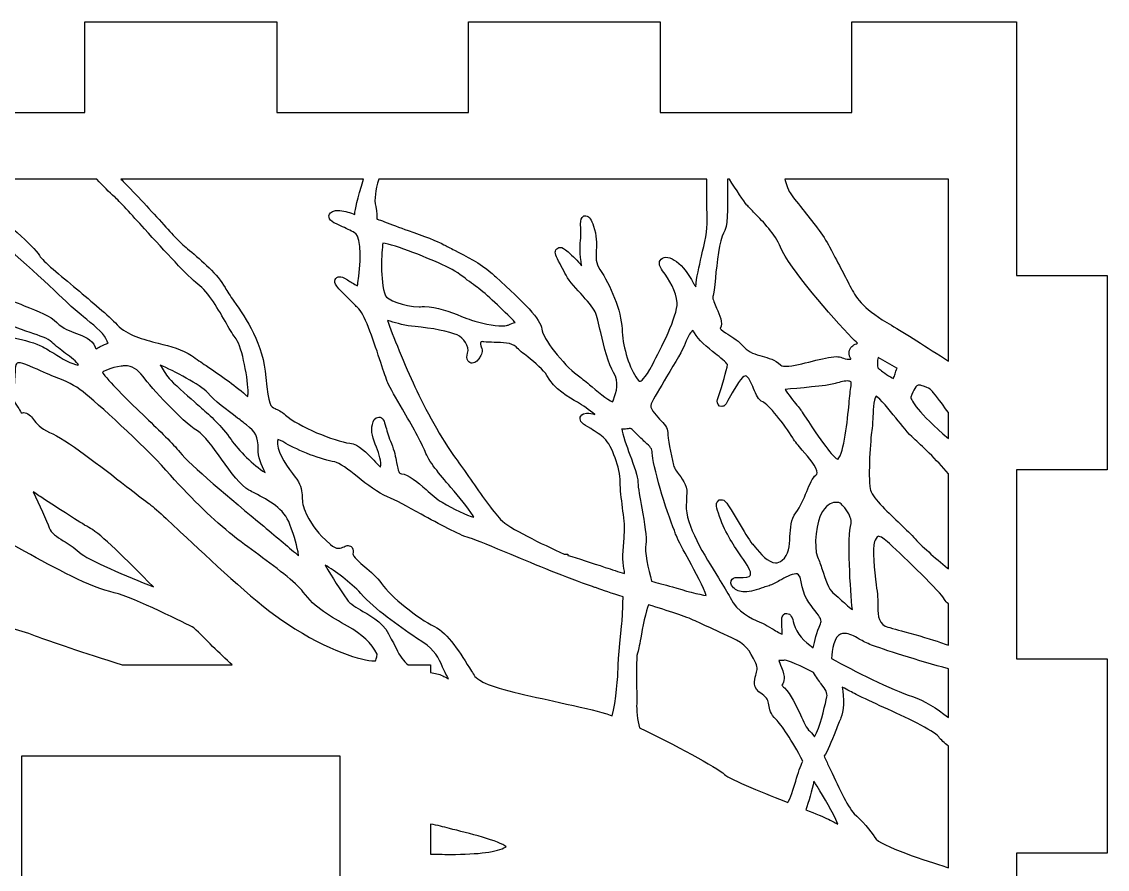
# Model space of a CAD drawing. Extents: x -11 to 868, y -1407 to -16.
# Drawn here: x 298.6 to 418.1, y -343.5 to -250.1 of the extents above; entities that cross this region are included whole.
import ezdxf

# ---------------------------------------------------------------- set-up
doc = ezdxf.new("R2010")
doc.units = 0
doc.layers.add('LAYER_1', color=7, linetype='CONTINUOUS')

msp = doc.modelspace()

# ---------------------------------------------------------------- linework, layer by layer
at = {"layer": 'LAYER_1'}
for points in [[(284.45, -260.09), (305.56, -260.09), (305.56, -250.09), (326.68, -250.09), (326.68, -260.09), (347.8, -260.09), (347.8, -250.09), (368.91, -250.09), (368.91, -260.09), (390.02, -260.09), (390.02, -250.09), (408.12, -250.09), (408.12, -278.05), (418.13, -278.05), (418.13, -299.46), (408.12, -299.46)], [(408.12, -299.46), (408.12, -320.27), (418.13, -320.27), (418.13, -341.68), (408.12, -341.68), (408.12, -362.5)], [(333.63, -330.95), (333.63, -365.95), (298.63, -365.95), (298.63, -330.95), (333.63, -330.95)]]:
    msp.add_lwpolyline(points, dxfattribs=at)
for points, knots in [([(323.49, -291.38), (323.44, -291.34), (323.36, -291.28), (323.26, -291.2), (321.93, -290.02), (320.46, -289.03), (318.91, -287.98), (318.39, -287.63), (317.85, -287.26), (317.31, -286.88), (316.3, -286.19), (315.01, -285.86), (313.63, -285.51), (311.95, -285.08), (310.22, -284.64), (309.13, -283.48), (308.14, -282.43), (306.35, -280.95), (304.63, -279.52), (302.88, -278.07), (300.9, -276.43), (300.57, -275.86), (300.24, -275.26), (299.3, -274.41), (298.11, -273.33), (296.7, -272.05), (294.95, -270.46), (294.41, -269.38), (294.2, -268.96), (294.02, -268.59), (293.64, -268.59), (293.64, -268.59), (293.29, -268.59), (293.29, -268.59), (293.29, -268.59), (293.15, -268.94), (293.15, -268.94), (292.94, -269.54), (294.33, -272.75), (295.53, -273.72), (297.1, -274.98), (302.59, -279.98), (303.71, -281.13), (304.15, -281.58), (304.76, -282.07), (305.4, -282.59), (306.4, -283.4), (307.54, -284.32), (307.87, -285), (307.96, -285.2), (308.05, -285.36), (308.13, -285.49), (308.12, -285.49), (308.11, -285.5), (308.1, -285.5), (307.89, -285.59), (307.62, -285.7), (307.25, -285.88), (307.07, -285.97), (306.92, -286.06), (306.79, -286.14), (306.76, -286.08), (306.74, -286.02), (306.71, -285.95), (306.29, -285.02), (305.45, -284.72), (304.63, -284.44), (303.91, -284.18), (303.17, -283.92), (302.49, -283.23), (301.77, -282.52), (300.43, -281.99), (298.89, -281.38), (296.81, -280.56), (294.46, -279.63), (293.68, -278.18), (291.89, -274.88), (291.47, -274.88), (291.24, -274.88), (291.24, -274.88), (290.96, -274.88), (290.96, -274.88), (290.96, -274.88), (290.79, -275.12), (290.79, -275.12), (290.62, -275.38), (290.5, -275.57), (291.9, -278.6), (293.62, -282.34), (297.05, -283.49), (299.55, -284.33), (300.6, -284.69), (301.5, -284.99), (301.91, -285.38), (302.37, -285.82), (302.91, -286.23), (303.44, -286.63), (303.96, -287.02), (304.73, -287.61), (304.85, -287.88), (304.84, -287.89), (304.82, -287.91), (304.79, -287.92), (304.13, -287.84), (303.02, -287.17), (302.13, -286.62), (301.57, -286.28), (301.05, -285.96), (300.6, -285.75), (299.76, -285.36), (298.46, -285.08), (297.07, -284.77), (295.48, -284.43), (293.67, -284.03), (292.94, -283.5), (292.67, -283.3), (292.39, -283.1), (292.11, -282.91), (290.9, -282.07), (289.76, -281.27), (288.74, -279.8), (287.17, -277.53), (286.61, -275.77), (287.1, -274.71), (287.22, -274.45), (287.34, -274.21), (287.46, -273.99), (287.68, -273.56), (287.87, -273.18), (287.96, -272.81), (288.64, -271.27), (288.97, -270.03), (289.09, -268.54), (289.11, -268.27), (289.05, -267.91), (288.92, -267.45), (288.92, -267.45), (306.89, -267.45), (306.89, -267.45), (307.56, -268.19), (308.27, -268.91), (308.82, -269.38), (309.32, -269.82), (310.69, -271.32), (312.14, -272.92), (314.37, -275.37), (316.9, -278.16), (318.01, -279), (319.18, -279.89), (320.32, -281.89), (321.16, -283.35), (321.59, -284.1), (321.93, -284.69), (322.21, -285.04), (322.9, -285.93), (323.56, -289.7), (323.53, -290.95), (323.53, -291.16), (323.51, -291.29), (323.49, -291.38)], [0, 0, 0, 0, 1, 1, 1, 2, 2, 2, 3, 3, 3, 4, 4, 4, 5, 5, 5, 6, 6, 6, 7, 7, 7, 8, 8, 8, 9, 9, 9, 10, 10, 10, 11, 11, 11, 12, 12, 12, 13, 13, 13, 14, 14, 14, 15, 15, 15, 16, 16, 16, 17, 17, 17, 18, 18, 18, 19, 19, 19, 20, 20, 20, 21, 21, 21, 22, 22, 22, 23, 23, 23, 24, 24, 24, 25, 25, 25, 26, 26, 26, 27, 27, 27, 28, 28, 28, 29, 29, 29, 30, 30, 30, 31, 31, 31, 32, 32, 32, 33, 33, 33, 34, 34, 34, 35, 35, 35, 36, 36, 36, 37, 37, 37, 38, 38, 38, 39, 39, 39, 40, 40, 40, 41, 41, 41, 42, 42, 42, 43, 43, 43, 44, 44, 44, 45, 45, 45, 46, 46, 46, 47, 47, 47, 48, 48, 48, 49, 49, 49, 50, 50, 50, 51, 51, 51, 52, 52, 52, 53, 53, 53, 53]), ([(348.39, -304.68), (347.65, -304.51), (346.11, -303.76), (344.89, -303.03), (344.35, -302.71), (343.73, -302.17), (343.13, -301.64), (342.16, -300.78), (341.23, -299.97), (340.41, -299.89), (340.15, -299.86), (340.06, -299.66), (339.88, -298.66), (339.77, -298.07), (339.63, -297.33), (339.31, -296.56), (339.02, -295.89), (338.84, -295.24), (338.71, -294.77), (338.51, -294.06), (338.39, -293.64), (337.92, -293.64), (337.45, -293.64), (337.31, -294.13), (337.22, -294.45), (337, -295.21), (337.32, -296.06), (337.66, -296.97), (337.95, -297.75), (338.25, -298.56), (338.12, -299.16), (337.91, -298.99), (337.6, -298.66), (337.36, -298.4), (336.63, -297.62), (335.72, -296.64), (334.72, -296.52), (333.05, -296.33), (329.04, -294.67), (327.66, -293.43), (327.19, -293.01), (326.79, -292.85), (326.51, -292.72), (326, -292.5), (325.76, -292.4), (325.5, -289.3), (325.19, -285.54), (323.33, -282.85), (321.97, -280.87), (321.57, -280.3), (321.23, -279.81), (321, -279.38), (320.2, -277.94), (318.39, -276.4), (317.07, -275.28), (316.55, -274.84), (316.11, -274.46), (315.87, -274.21), (315.58, -273.91), (315.09, -273.38), (314.49, -272.72), (313.22, -271.33), (311.49, -269.44), (310.02, -267.94), (309.85, -267.77), (309.69, -267.6), (309.54, -267.45), (309.54, -267.45), (336.25, -267.45), (336.25, -267.45), (335.56, -269.66), (335.31, -270.73), (335.28, -271.32), (335.22, -271.3), (335.15, -271.28), (335.1, -271.26), (334.61, -271.09), (333.99, -270.88), (333.43, -270.88), (333.33, -270.88), (333.23, -270.89), (333.14, -270.9), (332.62, -270.98), (332.47, -271.25), (332.44, -271.46), (332.37, -271.98), (332.9, -272.22), (333.94, -272.69), (334.47, -272.93), (335.07, -273.2), (335.4, -273.43), (335.99, -273.85), (335.96, -277.11), (335.63, -278.85), (335.63, -278.85), (335.58, -279.16), (335.57, -279.2), (335.41, -279.11), (335.2, -278.98), (334.98, -278.85), (334.83, -278.76), (334.67, -278.66), (334.48, -278.54), (333.98, -278.24), (333.79, -278.18), (333.62, -278.18), (333.4, -278.18), (333.2, -278.31), (333.12, -278.51), (332.95, -278.93), (333.18, -279.21), (334.9, -280.91), (335.2, -281.21), (335.5, -281.5), (335.73, -281.74), (336.44, -282.47), (337.46, -285.58), (338.14, -287.63), (338.48, -288.65), (338.75, -289.46), (338.93, -289.89), (339.19, -290.45), (339.81, -291.53), (340.53, -292.78), (341.53, -294.51), (342.66, -296.48), (343.02, -297.45), (343.4, -298.5), (344.59, -299.91), (345.86, -301.4), (346.78, -302.48), (347.72, -303.59), (348.3, -304.51), (348.34, -304.58), (348.37, -304.63), (348.39, -304.68)], [0, 0, 0, 0, 1, 1, 1, 2, 2, 2, 3, 3, 3, 4, 4, 4, 5, 5, 5, 6, 6, 6, 7, 7, 7, 8, 8, 8, 9, 9, 9, 10, 10, 10, 11, 11, 11, 12, 12, 12, 13, 13, 13, 14, 14, 14, 15, 15, 15, 16, 16, 16, 17, 17, 17, 18, 18, 18, 19, 19, 19, 20, 20, 20, 21, 21, 21, 22, 22, 22, 23, 23, 23, 24, 24, 24, 25, 25, 25, 26, 26, 26, 27, 27, 27, 28, 28, 28, 29, 29, 29, 30, 30, 30, 31, 31, 31, 32, 32, 32, 33, 33, 33, 34, 34, 34, 35, 35, 35, 36, 36, 36, 37, 37, 37, 38, 38, 38, 39, 39, 39, 40, 40, 40, 41, 41, 41, 42, 42, 42, 43, 43, 43, 44, 44, 44, 45, 45, 45, 45]), ([(363.67, -291.97), (363.14, -291.78), (361.84, -290.69), (361.11, -290.08), (360.61, -289.67), (360.15, -289.28), (359.76, -289), (358.26, -287.9), (355.93, -284.89), (355.86, -283.96), (355.78, -282.88), (353.94, -281.04), (350.8, -278.21), (350.6, -278.03), (350.42, -277.87), (350.27, -277.73), (349.17, -276.73), (347.48, -275.88), (346.25, -275.26), (345.78, -275.02), (345.37, -274.82), (345.1, -274.66), (344.42, -274.26), (342.82, -273.69), (341.14, -273.09), (340.22, -272.76), (339.27, -272.42), (338.55, -272.13), (338.21, -272), (337.97, -271.91), (337.79, -271.85), (337.76, -271.84), (337.73, -271.83), (337.71, -271.82), (337.73, -271.56), (337.74, -271.15), (337.58, -270.46), (337.39, -269.63), (337.56, -268.65), (337.91, -267.45), (337.91, -267.45), (374.03, -267.45), (374.03, -267.45), (374.05, -268.33), (374.05, -269.18), (374.05, -269.95), (374.05, -270.77), (374.06, -271.47), (374.08, -271.94), (374.13, -273), (373.79, -274.49), (373.45, -275.92), (373.18, -277.07), (372.91, -278.25), (372.81, -279.3), (372.73, -279.17), (372.65, -279.03), (372.58, -278.92), (372.26, -278.35), (371.9, -277.71), (371.47, -277.23), (370.81, -276.49), (370.07, -276.03), (369.54, -276.03), (369.25, -276.03), (369.01, -276.17), (368.89, -276.4), (368.74, -276.71), (368.83, -277.09), (369.16, -277.53), (369.91, -278.54), (370.69, -279.75), (370.76, -281.06), (370.85, -282.51), (368.91, -286.22), (368.08, -287.81), (367.17, -289.56), (366.78, -289.7), (366.68, -289.7), (366.62, -289.7), (366.45, -289.6), (366.21, -289.21), (365.41, -287.97), (364.75, -285.66), (364.7, -283.94), (364.64, -281.99), (363.39, -279.03), (362.26, -277.39), (361.79, -276.71), (361.82, -276.07), (361.86, -275.27), (361.9, -274.51), (361.94, -273.65), (361.56, -272.61), (361.31, -271.94), (361.15, -271.49), (360.71, -271.49), (360.71, -271.49), (360.49, -271.49), (360.49, -271.49), (360.49, -271.49), (360.33, -271.65), (360.33, -271.65), (360.12, -271.87), (360.13, -272.16), (360.16, -272.87), (360.18, -273.24), (360.2, -273.69), (360.16, -273.93), (360.06, -274.55), (360.05, -275.77), (360.25, -276.97), (359.8, -276.46), (359.27, -275.87), (358.78, -275.45), (358.34, -275.08), (358.13, -274.96), (357.9, -274.96), (357.7, -274.96), (357.53, -275.06), (357.43, -275.23), (357.23, -275.57), (357.42, -275.92), (357.88, -276.77), (358.06, -277.1), (358.27, -277.47), (358.41, -277.78), (358.69, -278.43), (359.4, -279.22), (360.16, -280.05), (360.82, -280.79), (361.52, -281.56), (361.74, -282.05), (361.92, -282.46), (362.13, -283.37), (362.36, -284.33), (362.74, -285.95), (363.18, -287.8), (363.78, -288.75), (364.44, -289.82), (364.08, -290.84), (363.75, -291.73), (363.72, -291.81), (363.7, -291.89), (363.67, -291.97)], [0, 0, 0, 0, 1, 1, 1, 2, 2, 2, 3, 3, 3, 4, 4, 4, 5, 5, 5, 6, 6, 6, 7, 7, 7, 8, 8, 8, 9, 9, 9, 10, 10, 10, 11, 11, 11, 12, 12, 12, 13, 13, 13, 14, 14, 14, 15, 15, 15, 16, 16, 16, 17, 17, 17, 18, 18, 18, 19, 19, 19, 20, 20, 20, 21, 21, 21, 22, 22, 22, 23, 23, 23, 24, 24, 24, 25, 25, 25, 26, 26, 26, 27, 27, 27, 28, 28, 28, 29, 29, 29, 30, 30, 30, 31, 31, 31, 32, 32, 32, 33, 33, 33, 34, 34, 34, 35, 35, 35, 36, 36, 36, 37, 37, 37, 38, 38, 38, 39, 39, 39, 40, 40, 40, 41, 41, 41, 42, 42, 42, 43, 43, 43, 44, 44, 44, 45, 45, 45, 46, 46, 46, 47, 47, 47, 48, 48, 48, 48]), ([(382.78, -288.04), (382.33, -288.04), (382.18, -287.94), (382.14, -287.9), (381.55, -287.33), (380.83, -287.13), (380.13, -286.94), (379.39, -286.74), (378.7, -286.55), (378.15, -285.94), (377.6, -285.3), (376.91, -284.87), (376.35, -284.52), (376.03, -284.32), (375.56, -284.02), (375.51, -283.88), (375.84, -283.24), (375.47, -282.43), (375.11, -281.64), (374.92, -281.22), (374.64, -280.59), (374.71, -280.38), (374.8, -280.06), (374.87, -279.42), (374.98, -278.32), (375.14, -276.73), (375.41, -274.07), (375.88, -273.39), (376.35, -272.7), (376.35, -270.9), (376.31, -268.23), (376.3, -267.96), (376.3, -267.7), (376.3, -267.45), (376.3, -267.45), (376.53, -267.45), (376.53, -267.45), (377.25, -268.58), (378.12, -269.9), (378.45, -270.29), (378.67, -270.55), (378.96, -270.85), (379.3, -271.19), (380.25, -272.15), (381.55, -273.47), (382.15, -274.93), (383.08, -277.21), (387.93, -282.74), (390, -284.91), (390.2, -285.12), (390.42, -285.32), (390.63, -285.51), (390.3, -285.65), (389.88, -285.84), (389.74, -286.27), (389.64, -286.54), (389.68, -286.84), (389.86, -287.16), (389.88, -287.2), (389.89, -287.23), (389.9, -287.25), (389.86, -287.26), (389.8, -287.27), (389.72, -287.27), (389.4, -287.27), (389.07, -287.18), (388.94, -287.12), (388.76, -287.03), (388.54, -286.99), (388.27, -286.99), (387.61, -286.99), (386.67, -287.23), (385.67, -287.49), (384.62, -287.76), (383.54, -288.04), (382.78, -288.04)], [0, 0, 0, 0, 1, 1, 1, 2, 2, 2, 3, 3, 3, 4, 4, 4, 5, 5, 5, 6, 6, 6, 7, 7, 7, 8, 8, 8, 9, 9, 9, 10, 10, 10, 11, 11, 11, 12, 12, 12, 13, 13, 13, 14, 14, 14, 15, 15, 15, 16, 16, 16, 17, 17, 17, 18, 18, 18, 19, 19, 19, 20, 20, 20, 21, 21, 21, 22, 22, 22, 23, 23, 23, 24, 24, 24, 25, 25, 25, 25]), ([(400.63, -287.48), (398.29, -285.97), (395.77, -284.35), (394.36, -283.54), (391.45, -281.88), (390.51, -280.6), (389.93, -279.46), (389.22, -278.06), (388.71, -277.08), (387.56, -274.91), (386.86, -273.58), (385.61, -272.02), (384.6, -270.77), (383.94, -269.94), (383.37, -269.23), (383.1, -268.78), (383.01, -268.62), (382.85, -268.15), (382.7, -267.68), (382.67, -267.61), (382.64, -267.53), (382.62, -267.45), (382.62, -267.45), (400.63, -267.45), (400.63, -267.45), (400.63, -267.45), (400.63, -287.48), (400.63, -287.48)], [0, 0, 0, 0, 1, 1, 1, 2, 2, 2, 3, 3, 3, 4, 4, 4, 5, 5, 5, 6, 6, 6, 7, 7, 7, 8, 8, 8, 9, 9, 9, 9]), ([(351.52, -283.6), (350.56, -283.6), (349.09, -283.27), (348.13, -282.96), (347.82, -282.86), (347.43, -282.71), (347.01, -282.55), (345.78, -282.07), (344.24, -281.47), (342.97, -281.47), (342.87, -281.47), (342.77, -281.47), (342.68, -281.48), (342.58, -281.49), (342.48, -281.49), (342.38, -281.49), (340.67, -281.49), (338.78, -280.66), (338.65, -280.29), (338.04, -278.56), (338.2, -275.45), (338.38, -274.48), (339.59, -274.61), (343.69, -276.27), (345.28, -277.02), (346.31, -277.5), (347, -278.04), (347.67, -278.55), (347.98, -278.79), (348.27, -279.01), (348.58, -279.22), (349.43, -279.8), (351.25, -281.51), (352.68, -282.94), (352.8, -283.06), (352.89, -283.16), (352.95, -283.24), (352.95, -283.24), (352.95, -283.24), (352.94, -283.24), (352.72, -283.29), (352.44, -283.36), (352.17, -283.51), (352.11, -283.53), (351.94, -283.6), (351.52, -283.6), (351.52, -283.6), (351.52, -283.6), (351.52, -283.6)], [0, 0, 0, 0, 1, 1, 1, 2, 2, 2, 3, 3, 3, 4, 4, 4, 5, 5, 5, 6, 6, 6, 7, 7, 7, 8, 8, 8, 9, 9, 9, 10, 10, 10, 11, 11, 11, 12, 12, 12, 13, 13, 13, 14, 14, 14, 15, 15, 15, 16, 16, 16, 16]), ([(364.98, -310.89), (364.31, -310.68), (363.58, -310.44), (362.85, -310.2), (361.36, -309.71), (359.82, -309.21), (358.78, -308.89), (358.76, -308.89), (358.74, -308.88), (358.72, -308.88), (358.72, -308.88), (358.72, -308.76), (358.72, -308.76), (358.72, -308.76), (358.33, -308.75), (358.33, -308.75), (355.88, -307.61), (352.27, -305.92), (351.33, -304.92), (350.48, -304.02), (349.18, -302.15), (348.02, -300.5), (347.41, -299.63), (346.84, -298.81), (346.36, -298.16), (344.85, -296.13), (342.99, -292.67), (341.9, -290.32), (340.86, -288.06), (339.36, -284.45), (338.87, -283.01), (338.98, -283.04), (339.08, -283.07), (339.18, -283.1), (339.9, -283.31), (340.9, -283.6), (341.92, -283.68), (343.72, -283.83), (345.75, -284.23), (346.54, -284.6), (347.28, -284.94), (347.93, -285.81), (347.7, -286.61), (347.62, -286.9), (347.56, -287.23), (347.75, -287.48), (347.86, -287.63), (348.03, -287.71), (348.21, -287.71), (348.6, -287.71), (348.9, -287.32), (349.04, -287.09), (349.19, -286.84), (349.42, -286.36), (349.2, -285.92), (349.12, -285.75), (349.1, -285.5), (349.17, -285.39), (349.18, -285.38), (349.2, -285.34), (349.33, -285.34), (349.37, -285.34), (349.42, -285.34), (349.47, -285.35), (349.8, -285.41), (350.2, -285.41), (350.63, -285.42), (351.5, -285.43), (352.57, -285.45), (353.03, -285.92), (353.36, -286.26), (353.82, -286.63), (354.32, -287.02), (355.15, -287.69), (356.09, -288.44), (356.41, -289.07), (357.17, -290.54), (358.94, -291.54), (359.8, -292.02), (360.35, -292.33), (361.11, -292.87), (361.71, -293.35), (361.42, -293.27), (361.13, -293.22), (360.85, -293.22), (360.85, -293.22), (360.78, -293.22), (360.78, -293.22), (360.29, -293.24), (360.15, -293.51), (360.11, -293.66), (359.98, -294.14), (360.38, -294.38), (361.25, -294.92), (361.76, -295.24), (362.4, -295.63), (362.76, -295.99), (363.6, -296.81), (364.49, -299.28), (364.5, -300.79), (364.5, -301.62), (364.63, -302.64), (364.76, -303.63), (364.89, -304.67), (365.01, -305.64), (364.97, -306.23), (364.96, -306.45), (364.94, -306.7), (364.92, -306.96), (364.82, -308.2), (364.7, -309.62), (364.91, -310.34), (364.97, -310.55), (364.98, -310.74), (364.98, -310.89)], [0, 0, 0, 0, 1, 1, 1, 2, 2, 2, 3, 3, 3, 4, 4, 4, 5, 5, 5, 6, 6, 6, 7, 7, 7, 8, 8, 8, 9, 9, 9, 10, 10, 10, 11, 11, 11, 12, 12, 12, 13, 13, 13, 14, 14, 14, 15, 15, 15, 16, 16, 16, 17, 17, 17, 18, 18, 18, 19, 19, 19, 20, 20, 20, 21, 21, 21, 22, 22, 22, 23, 23, 23, 24, 24, 24, 25, 25, 25, 26, 26, 26, 27, 27, 27, 28, 28, 28, 29, 29, 29, 30, 30, 30, 31, 31, 31, 32, 32, 32, 33, 33, 33, 34, 34, 34, 35, 35, 35, 36, 36, 36, 37, 37, 37, 38, 38, 38, 38]), ([(385.76, -319.05), (384.72, -318.34), (383.97, -317.56), (383.63, -316.41), (383.44, -315.76), (383.3, -315.29), (382.84, -315.29), (382.84, -315.29), (382.63, -315.29), (382.63, -315.29), (382.63, -315.29), (382.46, -315.45), (382.46, -315.45), (382.25, -315.68), (382.26, -315.98), (382.32, -317.1), (382.33, -317.26), (382.33, -317.42), (382.34, -317.57), (382.02, -317.44), (381.51, -317.13), (381.2, -316.94), (380.85, -316.73), (380.52, -316.53), (380.24, -316.4), (380.13, -316.35), (380.01, -316.29), (379.87, -316.23), (378.89, -315.81), (377.42, -315.16), (376.6, -313.53), (376.33, -312.99), (375.86, -312.23), (375.31, -311.35), (373.84, -308.99), (371.62, -305.42), (371.78, -303.36), (371.82, -302.81), (371.82, -302.53), (371.8, -302.37), (372.03, -301.41), (371.45, -300.63), (370.98, -300), (370.71, -299.63), (370.45, -299.28), (370.37, -298.95), (370.05, -297.64), (369.72, -295.93), (369.73, -295.34), (369.74, -294.85), (369.34, -294.41), (368.84, -293.87), (368.33, -293.31), (367.7, -292.63), (367.9, -292.2), (368.14, -291.68), (368.89, -290.42), (369.61, -289.21), (370.55, -287.63), (371.44, -286.14), (371.65, -285.56), (371.98, -284.66), (372.35, -284.19), (372.5, -284.11), (372.53, -284.14), (372.59, -284.21), (372.68, -284.37), (373.08, -285.17), (374.1, -285.97), (375, -286.68), (375.48, -287.06), (376.19, -287.63), (376.33, -287.87), (376.18, -288.57), (375.78, -290.03), (375.29, -291.48), (375.19, -291.8), (375.11, -292.03), (375.28, -292.26), (375.28, -292.26), (375.43, -292.46), (375.43, -292.46), (375.43, -292.46), (375.69, -292.47), (375.69, -292.47), (376.01, -292.47), (376.09, -292.33), (376.51, -291.56), (376.82, -291.01), (377.75, -289.33), (378.12, -289.16), (378.19, -289.13), (378.25, -289.11), (378.29, -289.11), (378.61, -289.11), (378.96, -289.97), (379.17, -290.49), (379.46, -291.19), (379.71, -291.8), (380.21, -291.97), (380.73, -292.15), (382.64, -294.53), (383.5, -295.95), (383.73, -296.33), (384.13, -296.8), (384.55, -297.29), (385.26, -298.1), (386.22, -299.21), (386.17, -299.8), (386.17, -299.89), (386.13, -299.96), (386.05, -300.03), (385.65, -300.37), (385.38, -301.03), (385.04, -301.86), (384.71, -302.64), (384.35, -303.52), (383.85, -304.18), (383.29, -304.92), (383.24, -305.88), (383.19, -306.81), (383.14, -307.85), (383.09, -308.83), (382.35, -309.41), (382.1, -309.61), (381.85, -309.71), (381.6, -309.71), (380.8, -309.71), (379.94, -308.69), (379.32, -307.94), (379.21, -307.81), (379.11, -307.69), (379.01, -307.58), (378.7, -307.21), (378.06, -306.12), (377.49, -305.16), (376.19, -302.95), (376.03, -302.75), (375.63, -302.75), (375.63, -302.75), (375.38, -302.75), (375.38, -302.75), (375.38, -302.75), (375.2, -302.97), (375.2, -302.97), (375.02, -303.23), (375.06, -303.52), (375.44, -304.6), (376.11, -306.51), (377.11, -307.97), (377.85, -309.03), (378.45, -309.9), (378.98, -310.66), (378.84, -311.02), (378.8, -311.12), (378.72, -311.33), (378.05, -311.33), (377.92, -311.33), (377.79, -311.33), (377.68, -311.32), (377.57, -311.31), (377.48, -311.31), (377.4, -311.31), (377.05, -311.31), (376.83, -311.43), (376.73, -311.67), (376.57, -312.04), (376.87, -312.34), (376.96, -312.44), (377.26, -312.74), (377.67, -312.9), (378.19, -312.9), (378.85, -312.9), (379.58, -312.65), (380.29, -312.41), (380.49, -312.34), (380.7, -312.27), (380.89, -312.22), (381.23, -312.11), (381.63, -311.89), (382.05, -311.66), (382.64, -311.33), (383.37, -310.92), (383.84, -310.92), (383.99, -310.92), (384.31, -310.92), (384.42, -311.8), (384.62, -313.32), (385.39, -314.29), (385.96, -315), (386.54, -315.74), (386.73, -316.04), (386.55, -316.44), (386.13, -317.35), (385.89, -318.36), (385.76, -319.05)], [0, 0, 0, 0, 1, 1, 1, 2, 2, 2, 3, 3, 3, 4, 4, 4, 5, 5, 5, 6, 6, 6, 7, 7, 7, 8, 8, 8, 9, 9, 9, 10, 10, 10, 11, 11, 11, 12, 12, 12, 13, 13, 13, 14, 14, 14, 15, 15, 15, 16, 16, 16, 17, 17, 17, 18, 18, 18, 19, 19, 19, 20, 20, 20, 21, 21, 21, 22, 22, 22, 23, 23, 23, 24, 24, 24, 25, 25, 25, 26, 26, 26, 27, 27, 27, 28, 28, 28, 29, 29, 29, 30, 30, 30, 31, 31, 31, 32, 32, 32, 33, 33, 33, 34, 34, 34, 35, 35, 35, 36, 36, 36, 37, 37, 37, 38, 38, 38, 39, 39, 39, 40, 40, 40, 41, 41, 41, 42, 42, 42, 43, 43, 43, 44, 44, 44, 45, 45, 45, 46, 46, 46, 47, 47, 47, 48, 48, 48, 49, 49, 49, 50, 50, 50, 51, 51, 51, 52, 52, 52, 53, 53, 53, 54, 54, 54, 55, 55, 55, 56, 56, 56, 57, 57, 57, 58, 58, 58, 59, 59, 59, 60, 60, 60, 61, 61, 61, 62, 62, 62, 63, 63, 63, 64, 64, 64, 65, 65, 65, 65]), ([(337.43, -320.51), (336.13, -320.51), (332.37, -319.41), (327.86, -316.44), (324.64, -314.33), (320.1, -310.06), (316.78, -306.94), (314.84, -305.12), (313.31, -303.68), (312.5, -303.09), (311.94, -302.68), (311.11, -302.03), (310.15, -301.29), (307.34, -299.09), (303.49, -296.09), (301.68, -295.33), (300.65, -294.89), (300.23, -294.34), (299.89, -293.9), (299.61, -293.54), (299.32, -293.16), (298.8, -293.16), (298.72, -293.16), (298.64, -293.17), (298.56, -293.19), (298.45, -292.96), (298.31, -292.76), (298.17, -292.55), (297.78, -291.98), (297.45, -291.49), (297.65, -290.74), (297.8, -290.17), (297.83, -289.57), (297.85, -289.04), (297.9, -287.83), (297.99, -287.66), (298.3, -287.66), (298.49, -287.66), (298.85, -287.72), (299.52, -288.03), (300.61, -288.54), (301.5, -288.91), (302.22, -289.2), (303.6, -289.77), (304.43, -290.11), (305.36, -290.86), (306.87, -292.09), (311.95, -296.63), (314.49, -299.49), (317.09, -302.41), (319.31, -304.6), (321.48, -306.39), (322.21, -306.99), (323.23, -307.74), (324.31, -308.54), (326.44, -310.11), (328.85, -311.89), (329.6, -312.92), (330.85, -314.64), (332.7, -315.68), (334.49, -316.68), (336.1, -317.59), (337.13, -318.56), (337.73, -319.75), (337.68, -320.25), (337.61, -320.44), (337.57, -320.51), (337.54, -320.51), (337.49, -320.51), (337.43, -320.51), (337.43, -320.51), (337.43, -320.51), (337.43, -320.51)], [0, 0, 0, 0, 1, 1, 1, 2, 2, 2, 3, 3, 3, 4, 4, 4, 5, 5, 5, 6, 6, 6, 7, 7, 7, 8, 8, 8, 9, 9, 9, 10, 10, 10, 11, 11, 11, 12, 12, 12, 13, 13, 13, 14, 14, 14, 15, 15, 15, 16, 16, 16, 17, 17, 17, 18, 18, 18, 19, 19, 19, 20, 20, 20, 21, 21, 21, 22, 22, 22, 23, 23, 23, 24, 24, 24, 24]), ([(329.1, -308.93), (328.18, -308.12), (326.79, -306.96), (325.25, -305.68), (321.63, -302.66), (317.13, -298.92), (316.01, -297.5), (315.28, -296.59), (313.82, -295.19), (312.28, -293.71), (310.43, -291.93), (308.52, -290.09), (307.58, -288.85), (307.55, -288.82), (307.54, -288.8), (307.53, -288.79), (307.53, -288.79), (307.51, -288.75), (307.51, -288.75), (307.59, -288.59), (308.37, -288.22), (309.57, -288.04), (309.72, -288.01), (309.87, -288), (310, -288), (310.75, -288), (311.34, -288.36), (311.98, -289.19), (312.92, -290.4), (316.18, -294.08), (317.95, -295.17), (318.71, -295.64), (319.68, -296.99), (320.62, -298.3), (321.69, -299.79), (322.69, -301.19), (323.62, -301.7), (323.83, -301.81), (324.06, -301.93), (324.28, -302.04), (325.8, -302.83), (327.51, -303.72), (328.13, -305.48), (328.67, -306.98), (328.92, -307.77), (329.1, -308.93)], [0, 0, 0, 0, 1, 1, 1, 2, 2, 2, 3, 3, 3, 4, 4, 4, 5, 5, 5, 6, 6, 6, 7, 7, 7, 8, 8, 8, 9, 9, 9, 10, 10, 10, 11, 11, 11, 12, 12, 12, 13, 13, 13, 14, 14, 14, 15, 15, 15, 15]), ([(325.4, -299.75), (324.11, -298.94), (322.49, -297.32), (321.66, -296.13), (320.59, -294.59), (319.34, -293.48), (318.42, -292.66), (318.42, -292.66), (318.34, -292.59), (318.34, -292.59), (318.14, -292.41), (317.9, -292.2), (317.63, -291.97), (316.69, -291.15), (315.28, -289.92), (314.85, -289.39), (314.47, -288.92), (314.09, -288.34), (313.86, -287.92), (315.31, -288.53), (318.32, -290.1), (319.09, -290.98), (319.8, -291.82), (321.22, -292.89), (322.37, -293.75), (322.75, -294.04), (323.1, -294.31), (323.37, -294.52), (324.3, -295.27), (324.68, -295.8), (324.63, -297.16), (324.59, -298.01), (325.04, -298.98), (325.4, -299.75)], [0, 0, 0, 0, 1, 1, 1, 2, 2, 2, 3, 3, 3, 4, 4, 4, 5, 5, 5, 6, 6, 6, 7, 7, 7, 8, 8, 8, 9, 9, 9, 10, 10, 10, 11, 11, 11, 11]), ([(394.59, -289.38), (394.23, -289.3), (393.41, -288.66), (393.14, -288.44), (393.02, -288.35), (392.93, -288.28), (392.86, -288.22), (392.78, -288.01), (392.81, -287.44), (392.89, -287.1), (393.57, -287.5), (394.28, -287.88), (394.96, -288.26), (394.97, -288.26), (394.97, -288.26), (394.98, -288.27), (394.88, -288.47), (394.82, -288.69), (394.77, -288.87), (394.71, -289.05), (394.66, -289.24), (394.59, -289.38)], [0, 0, 0, 0, 1, 1, 1, 2, 2, 2, 3, 3, 3, 4, 4, 4, 5, 5, 5, 6, 6, 6, 7, 7, 7, 7]), ([(321.79, -320.95), (321.79, -320.95), (309.66, -320.95), (309.66, -320.95), (305.41, -319.57), (301.73, -318.36), (300.1, -317.74), (296.05, -316.21), (292.58, -315.98), (290.87, -315.98), (290, -315.98), (289.21, -316.04), (288.51, -316.14), (288.36, -316.17), (288.16, -316.18), (287.92, -316.18), (284.88, -316.18), (276.48, -314.17), (272.42, -312.46), (270.5, -311.66), (266.75, -310.55), (262.78, -309.37), (258.96, -308.24), (255.01, -307.07), (252.63, -306.15), (252.76, -305.06), (252.7, -303.71), (252.6, -302.75), (252.45, -301.35), (251.58, -299.21), (250.95, -297.65), (250.95, -297.65), (250.9, -297.52), (250.9, -297.52), (250.72, -297.08), (250.47, -296.55), (250.21, -296), (249.78, -295.09), (248.98, -293.4), (249.06, -292.97), (249.49, -292.47), (252.31, -290.93), (253.29, -290.74), (253.7, -290.67), (254.22, -290.45), (254.82, -290.2), (255.69, -289.83), (256.67, -289.42), (257.42, -289.42), (257.5, -289.42), (257.57, -289.42), (257.64, -289.43), (257.64, -289.43), (257.68, -289.46), (257.68, -289.46), (257.68, -289.46), (257.8, -289.47), (257.8, -289.47), (258.52, -289.67), (259.34, -289.84), (260.18, -289.96), (263.94, -290.46), (266.17, -291.1), (268.1, -292.24), (270.45, -293.61), (279.66, -298.77), (283.91, -300.75), (288.28, -302.78), (295.72, -306.62), (298.96, -308.45), (302.18, -310.26), (306.19, -312.41), (308.8, -313.01), (311.04, -313.53), (316.83, -316.48), (317.57, -316.86), (318.86, -318.16), (320.37, -319.65), (321.79, -320.95)], [0, 0, 0, 0, 1, 1, 1, 2, 2, 2, 3, 3, 3, 4, 4, 4, 5, 5, 5, 6, 6, 6, 7, 7, 7, 8, 8, 8, 9, 9, 9, 10, 10, 10, 11, 11, 11, 12, 12, 12, 13, 13, 13, 14, 14, 14, 15, 15, 15, 16, 16, 16, 17, 17, 17, 18, 18, 18, 19, 19, 19, 20, 20, 20, 21, 21, 21, 22, 22, 22, 23, 23, 23, 24, 24, 24, 25, 25, 25, 26, 26, 26, 26]), ([(388.46, -298.31), (388.07, -298.12), (387.11, -297.09), (384.8, -293.51), (384.6, -293.19), (384.45, -292.97), (384.38, -292.87), (384.29, -292.74), (384.14, -292.55), (383.94, -292.32), (383.63, -291.95), (382.89, -291.06), (382.68, -290.6), (383.89, -290.5), (387.41, -290.19), (388.01, -290), (388.01, -290), (388.15, -289.96), (388.15, -289.96), (388.46, -289.86), (389.05, -289.67), (389.5, -289.67), (389.69, -289.67), (389.84, -289.7), (389.89, -289.76), (389.91, -289.78), (389.97, -289.89), (389.92, -290.2), (389.84, -290.67), (389.77, -291.37), (389.69, -292.18), (389.52, -293.96), (389.17, -297.59), (388.46, -298.31)], [0, 0, 0, 0, 1, 1, 1, 2, 2, 2, 3, 3, 3, 4, 4, 4, 5, 5, 5, 6, 6, 6, 7, 7, 7, 8, 8, 8, 9, 9, 9, 10, 10, 10, 11, 11, 11, 11]), ([(400.63, -296.02), (397.31, -293.14), (396.48, -291.79), (396.51, -291.47), (396.75, -290.64), (397.09, -290.12), (397.41, -290.12), (397.46, -290.12), (397.51, -290.13), (397.56, -290.15), (397.56, -290.15), (397.62, -290.17), (397.62, -290.17), (398.18, -290.35), (398.43, -290.44), (398.61, -290.57), (398.61, -290.57), (398.63, -290.59), (398.65, -290.6), (398.72, -290.66), (398.82, -290.77), (398.97, -290.95), (399.62, -291.73), (400.13, -292.45), (400.63, -293.15), (400.63, -293.15), (400.63, -296.02), (400.63, -296.02)], [0, 0, 0, 0, 1, 1, 1, 2, 2, 2, 3, 3, 3, 4, 4, 4, 5, 5, 5, 6, 6, 6, 7, 7, 7, 8, 8, 8, 9, 9, 9, 9]), ([(400.54, -310.3), (399.17, -309.14), (397.62, -307.82), (396.81, -306.9), (396.37, -306.4), (395.75, -305.82), (395.1, -305.2), (393.85, -304.01), (392.14, -302.39), (392.01, -301.55), (391.79, -300.13), (392.04, -296.01), (392.21, -295.14), (392.27, -294.82), (392.29, -294.37), (392.31, -293.84), (392.33, -293.23), (392.39, -291.66), (392.67, -291.36), (393.08, -291.52), (394.17, -292.89), (394.83, -293.72), (395.51, -294.58), (396.23, -295.48), (396.82, -296.01), (397.59, -296.69), (399.35, -298.35), (400.63, -299.91), (400.63, -299.91), (400.63, -310.37), (400.63, -310.37), (400.6, -310.35), (400.57, -310.32), (400.54, -310.3)], [0, 0, 0, 0, 1, 1, 1, 2, 2, 2, 3, 3, 3, 4, 4, 4, 5, 5, 5, 6, 6, 6, 7, 7, 7, 8, 8, 8, 9, 9, 9, 10, 10, 10, 11, 11, 11, 11]), ([(373.98, -313.3), (373.21, -313.22), (371.57, -312.75), (370.24, -312.36), (369.37, -312.11), (368.54, -311.87), (367.96, -311.74), (367.6, -310.42), (367.17, -308.37), (367.31, -307.67), (367.46, -306.92), (367.17, -305.35), (366.87, -303.68), (366.67, -302.58), (366.46, -301.43), (366.45, -300.84), (366.45, -300.18), (366.04, -299.07), (365.56, -297.79), (365.23, -296.91), (364.71, -295.51), (364.68, -294.96), (364.75, -294.97), (364.82, -294.97), (364.88, -294.97), (365.15, -294.97), (365.35, -294.94), (365.49, -294.92), (365.55, -294.91), (365.6, -294.9), (365.65, -294.9), (365.71, -294.91), (365.85, -295), (366.29, -295.48), (366.64, -295.86), (366.96, -296.15), (367.22, -296.39), (367.83, -296.94), (368.03, -297.13), (368.03, -297.6), (368.03, -298.75), (369.56, -304.05), (370.48, -306.15), (370.52, -306.33), (370.58, -306.51), (370.65, -306.67), (370.91, -307.31), (371.48, -308.36), (372.08, -309.46), (372.72, -310.64), (373.74, -312.51), (373.98, -313.3)], [0, 0, 0, 0, 1, 1, 1, 2, 2, 2, 3, 3, 3, 4, 4, 4, 5, 5, 5, 6, 6, 6, 7, 7, 7, 8, 8, 8, 9, 9, 9, 10, 10, 10, 11, 11, 11, 12, 12, 12, 13, 13, 13, 14, 14, 14, 15, 15, 15, 16, 16, 16, 17, 17, 17, 17]), ([(363.6, -326.55), (363.32, -326.45), (363.09, -326.36), (362.89, -326.3), (361.87, -325.98), (359.99, -325.56), (357.8, -325.08), (354.56, -324.37), (350.53, -323.49), (349.39, -322.84), (349.16, -322.72), (348.91, -322.55), (348.65, -322.35), (348.65, -322.35), (348.5, -322.24), (348.5, -322.24), (348.38, -322.04), (348.26, -321.84), (348.13, -321.64), (346.91, -319.67), (345.53, -317.43), (344.05, -316.72), (342.23, -315.85), (339.23, -313.42), (338.22, -311.99), (337.72, -311.29), (337.01, -310.67), (336.38, -310.14), (335.84, -309.68), (335.03, -308.98), (335.08, -308.7), (335.11, -308.54), (335.17, -308.24), (334.98, -308.01), (334.88, -307.88), (334.72, -307.8), (334.54, -307.8), (334.39, -307.8), (334.25, -307.86), (334.11, -307.93), (333.94, -308.01), (333.74, -308.1), (333.5, -308.1), (333.21, -308.1), (332.91, -307.96), (332.59, -307.67), (331.09, -306.31), (330.79, -305.93), (329.93, -304.29), (329.54, -303.53), (329.51, -302.98), (329.49, -302.45), (329.46, -301.84), (329.43, -301.22), (328.89, -300.5), (328.89, -300.5), (328.73, -300.28), (328.73, -300.28), (327.92, -299.21), (326.82, -297.74), (326.78, -296.65), (326.76, -296.35), (326.79, -296.19), (326.81, -296.12), (326.93, -296.14), (327.18, -296.23), (327.69, -296.54), (328.96, -297.31), (331.75, -298.42), (333.07, -298.58), (333.55, -298.64), (334.61, -299.47), (335.55, -300.21), (336.67, -301.1), (337.83, -302.01), (338.88, -302.43), (339.71, -302.76), (341.1, -303.53), (342.57, -304.34), (344.59, -305.45), (346.67, -306.6), (347.89, -306.96), (348.74, -307.21), (350.48, -307.94), (352.49, -308.79), (355.19, -309.93), (358.56, -311.34), (361.45, -312.31), (361.45, -312.31), (361.46, -312.31), (361.46, -312.31), (361.46, -312.31), (361.53, -312.34), (361.53, -312.34), (361.64, -312.38), (361.76, -312.43), (361.88, -312.47), (362.6, -312.74), (363.53, -313.05), (364.81, -313.46), (364.76, -315.4), (364.71, -316.17), (364.68, -316.47), (364.67, -316.52), (364.24, -320.47), (364.26, -321.41), (364.28, -321.94), (364.05, -325.06), (363.6, -326.55)], [0, 0, 0, 0, 1, 1, 1, 2, 2, 2, 3, 3, 3, 4, 4, 4, 5, 5, 5, 6, 6, 6, 7, 7, 7, 8, 8, 8, 9, 9, 9, 10, 10, 10, 11, 11, 11, 12, 12, 12, 13, 13, 13, 14, 14, 14, 15, 15, 15, 16, 16, 16, 17, 17, 17, 18, 18, 18, 19, 19, 19, 20, 20, 20, 21, 21, 21, 22, 22, 22, 23, 23, 23, 24, 24, 24, 25, 25, 25, 26, 26, 26, 27, 27, 27, 28, 28, 28, 29, 29, 29, 30, 30, 30, 31, 31, 31, 32, 32, 32, 33, 33, 33, 34, 34, 34, 35, 35, 35, 36, 36, 36, 36]), ([(313.12, -312.36), (310.31, -311.24), (305.84, -309.36), (304.94, -308.54), (304.34, -307.98), (303.72, -307.6), (303.18, -307.27), (302.44, -306.8), (301.86, -306.44), (301.64, -305.85), (301.36, -305.08), (300.52, -303.25), (299.88, -301.9), (300.3, -302.18), (300.71, -302.45), (301.12, -302.71), (303.31, -304.14), (305.2, -305.38), (306.18, -305.91), (307.3, -306.52), (310.05, -309.25), (313.12, -312.36)], [0, 0, 0, 0, 1, 1, 1, 2, 2, 2, 3, 3, 3, 4, 4, 4, 5, 5, 5, 6, 6, 6, 7, 7, 7, 7]), ([(390.06, -314.86), (389.64, -314.54), (389.06, -314.02), (388.73, -313.71), (388.39, -313.41), (388.11, -313.15), (387.91, -313), (387.49, -312.68), (387.07, -311.45), (386.74, -310.45), (386.57, -309.95), (386.41, -309.47), (386.23, -309.05), (385.77, -307.93), (386.07, -305.08), (386.76, -304.05), (387.36, -303.15), (387.9, -303.04), (388.31, -303.04), (388.4, -303.04), (388.48, -303.04), (388.56, -303.05), (388.7, -303.08), (389.14, -303.44), (389.53, -304.08), (389.9, -304.68), (389.99, -305.17), (389.93, -305.37), (389.45, -306.79), (389.85, -312.84), (390.06, -314.86)], [0, 0, 0, 0, 1, 1, 1, 2, 2, 2, 3, 3, 3, 4, 4, 4, 5, 5, 5, 6, 6, 6, 7, 7, 7, 8, 8, 8, 9, 9, 9, 10, 10, 10, 10]), ([(400.63, -318.79), (400.33, -318.68), (400.03, -318.57), (399.76, -318.47), (398.89, -318.15), (397.27, -317.7), (395.84, -317.31), (394.91, -317.05), (393.85, -316.76), (393.68, -316.68), (392.86, -316.29), (392.82, -315.06), (392.87, -314.35), (392.91, -313.94), (392.81, -313.13), (392.69, -312.11), (392.5, -310.54), (392.21, -308.16), (392.51, -307.37), (392.57, -307.2), (392.75, -306.78), (392.93, -306.78), (393.15, -306.78), (393.57, -307.05), (394.16, -307.59), (395.79, -309.09), (399.83, -312.98), (400.21, -313.74), (400.3, -313.91), (400.43, -314.07), (400.63, -314.23), (400.63, -314.23), (400.63, -318.79), (400.63, -318.79)], [0, 0, 0, 0, 1, 1, 1, 2, 2, 2, 3, 3, 3, 4, 4, 4, 5, 5, 5, 6, 6, 6, 7, 7, 7, 8, 8, 8, 9, 9, 9, 10, 10, 10, 11, 11, 11, 11]), ([(345.58, -322.47), (345.37, -322.37), (345.12, -322.24), (344.96, -322.15), (344.55, -321.93), (344.1, -321.86), (343.63, -321.8), (343.63, -321.8), (343.63, -320.95), (343.63, -320.95), (343.63, -320.95), (341.15, -320.95), (341.15, -320.95), (340.69, -320.56), (340.24, -319.99), (339.82, -319.11), (339.61, -318.65), (339.43, -318.33), (339.28, -318.1), (338.63, -316.47), (337.32, -315.71), (336.16, -315.05), (335.45, -314.63), (334.78, -314.25), (334.4, -313.72), (333.72, -312.73), (332.77, -311.28), (332.02, -309.97), (333.05, -310.55), (334.84, -311.86), (335.93, -313.07), (337.58, -314.92), (339.97, -316.55), (342.08, -317.99), (342.08, -317.99), (342.77, -318.45), (342.77, -318.45), (344.12, -319.38), (344.47, -320.14), (344.95, -321.19), (345.13, -321.58), (345.32, -322), (345.58, -322.47)], [0, 0, 0, 0, 1, 1, 1, 2, 2, 2, 3, 3, 3, 4, 4, 4, 5, 5, 5, 6, 6, 6, 7, 7, 7, 8, 8, 8, 9, 9, 9, 10, 10, 10, 11, 11, 11, 12, 12, 12, 13, 13, 13, 14, 14, 14, 14]), ([(382.94, -336.1), (380.79, -335.25), (376.55, -333.56), (375.98, -333.01), (375.2, -332.26), (370.28, -329.62), (366.62, -327.89), (366.39, -327.08), (366.28, -325.81), (366.32, -325.22), (366.33, -324.89), (366.32, -324.3), (366.31, -323.55), (366.28, -322.28), (366.24, -320.16), (366.4, -319.67), (366.5, -319.4), (366.6, -318.88), (366.76, -317.98), (366.95, -316.96), (367.32, -314.92), (367.63, -314.33), (369.77, -315), (371.75, -315.63), (372.74, -316.09), (374.6, -316.95), (375.02, -317.15), (376.4, -317.78), (376.4, -317.78), (376.78, -317.96), (376.78, -317.96), (378.31, -318.67), (378.72, -319.29), (379.43, -320.76), (379.67, -321.26), (379.56, -321.64), (379.43, -322.08), (379.25, -322.66), (379.01, -323.47), (380.12, -324.18), (380.72, -324.57), (380.78, -324.88), (380.86, -325.35), (380.94, -325.8), (381.04, -326.37), (381.66, -326.95), (382.26, -327.52), (383.36, -329.23), (384.62, -331.56), (384.33, -332.07), (384.09, -332.87), (383.82, -333.76), (383.59, -334.53), (383.21, -335.79), (382.94, -336.1)], [0, 0, 0, 0, 1, 1, 1, 2, 2, 2, 3, 3, 3, 4, 4, 4, 5, 5, 5, 6, 6, 6, 7, 7, 7, 8, 8, 8, 9, 9, 9, 10, 10, 10, 11, 11, 11, 12, 12, 12, 13, 13, 13, 14, 14, 14, 15, 15, 15, 16, 16, 16, 17, 17, 17, 18, 18, 18, 18]), ([(400.63, -326.74), (399.36, -325.76), (397.98, -324.83), (396.67, -324.42), (394.4, -323.72), (390.13, -321.56), (387.78, -320.25), (387.82, -319.31), (388.08, -317.76), (388.76, -317.56), (388.91, -317.51), (389.06, -317.49), (389.21, -317.49), (389.73, -317.49), (390.24, -317.77), (390.82, -318.1), (391.21, -318.32), (391.66, -318.57), (392.16, -318.76), (393.26, -319.17), (397.49, -320.55), (400.63, -321.37), (400.63, -321.37), (400.63, -326.74), (400.63, -326.74)], [0, 0, 0, 0, 1, 1, 1, 2, 2, 2, 3, 3, 3, 4, 4, 4, 5, 5, 5, 6, 6, 6, 7, 7, 7, 8, 8, 8, 8]), ([(385.89, -328.89), (385.64, -328.48), (385.48, -328.31), (385.33, -328.22), (385.07, -328.05), (384.66, -327.16), (384.34, -326.44), (383.85, -325.39), (383.3, -324.19), (382.59, -323.48), (382.45, -323.35), (382.36, -323.26), (382.31, -323.19), (382.6, -322.79), (382.68, -322.28), (382.26, -321.24), (382.1, -320.86), (382.02, -320.61), (381.98, -320.46), (382.05, -320.46), (382.13, -320.47), (382.21, -320.47), (382.35, -320.47), (382.47, -320.46), (382.58, -320.43), (382.75, -320.44), (383.39, -320.59), (385.78, -321.78), (386.07, -322.29), (386.37, -322.69), (386.63, -323.05), (387.12, -323.71), (387.35, -324.04), (387.25, -324.47), (387.25, -324.47), (387.18, -324.79), (387.18, -324.79), (386.96, -325.75), (386.51, -327.76), (385.89, -328.89)], [0, 0, 0, 0, 1, 1, 1, 2, 2, 2, 3, 3, 3, 4, 4, 4, 5, 5, 5, 6, 6, 6, 7, 7, 7, 8, 8, 8, 9, 9, 9, 10, 10, 10, 11, 11, 11, 12, 12, 12, 13, 13, 13, 13]), ([(400.42, -343.23), (398.41, -342.59), (393.07, -340.89), (392.53, -339.97), (392.11, -339.26), (391.07, -338.01), (390.25, -337.35), (389.52, -336.57), (388.38, -334.11), (387.47, -332.13), (387.29, -331.73), (387.11, -331.35), (386.94, -330.98), (387.33, -330.46), (387.72, -329.49), (388.23, -328.18), (388.44, -327.63), (388.64, -327.12), (388.8, -326.79), (389.11, -326.13), (389.15, -324.58), (388.95, -323.4), (388.96, -323.41), (388.97, -323.42), (388.99, -323.42), (389.53, -323.71), (390.03, -323.97), (390.47, -324.2), (391.28, -324.61), (392.37, -325.11), (393.53, -325.64), (395.83, -326.69), (398.98, -328.13), (399.57, -328.89), (399.82, -329.2), (400.17, -329.54), (400.63, -329.9), (400.63, -329.9), (400.63, -343.3), (400.63, -343.3), (400.63, -343.3), (400.42, -343.23), (400.42, -343.23)], [0, 0, 0, 0, 1, 1, 1, 2, 2, 2, 3, 3, 3, 4, 4, 4, 5, 5, 5, 6, 6, 6, 7, 7, 7, 8, 8, 8, 9, 9, 9, 10, 10, 10, 11, 11, 11, 12, 12, 12, 13, 13, 13, 14, 14, 14, 14]), ([(388.45, -338.48), (388.32, -338.42), (388.18, -338.35), (388.05, -338.28), (387.87, -338.18), (387.66, -338.07), (387.43, -337.96), (386.95, -337.72), (385.98, -337.32), (384.93, -336.9), (385.25, -336.07), (385.59, -334.75), (385.83, -333.77), (385.94, -333.94), (386.05, -334.13), (386.17, -334.32), (386.94, -335.58), (387.9, -337.15), (388.45, -338.48)], [0, 0, 0, 0, 1, 1, 1, 2, 2, 2, 3, 3, 3, 4, 4, 4, 5, 5, 5, 6, 6, 6, 6]), ([(351.94, -340.99), (351.92, -341), (351.9, -341.01), (351.88, -341.02), (351, -341.55), (348.94, -341.82), (345.77, -341.82), (344.99, -341.82), (344.25, -341.8), (343.63, -341.79), (343.63, -341.79), (343.63, -338.5), (343.63, -338.5), (344, -338.56), (344.36, -338.63), (344.7, -338.71), (345.02, -338.79), (345.35, -338.88), (345.7, -338.97), (347.69, -339.46), (351.31, -340.37), (351.94, -340.99)], [0, 0, 0, 0, 1, 1, 1, 2, 2, 2, 3, 3, 3, 4, 4, 4, 5, 5, 5, 6, 6, 6, 7, 7, 7, 7])]:
    msp.add_open_spline(points, degree=3, knots=knots, dxfattribs=at)

doc.saveas('drawing.dxf')
